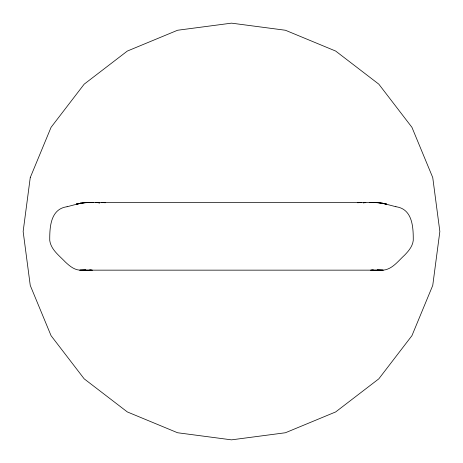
<?xml version="1.0" encoding="UTF-8"?>
<svg xmlns="http://www.w3.org/2000/svg" width="463" height="463" viewBox="0 0 463 463"><rect width="100%" height="100%" fill="white"/><g stroke="black" fill="none" stroke-linecap="round" stroke-linejoin="round"><path stroke-width="0.69" d="M67.083 206.724C50.438 208.935 49.628 227.292 49.749 240.476C51.023 249.76 59.316 255.622 65.289 261.96C69.357 265.785 73.976 269.767 79.81 270.155L383.214 270.155C392.427 269.258 398.232 260.901 404.575 255.177C408.563 251.073 412.568 246.385 413.251 240.476C413.378 227.292 412.556 208.894 395.888 206.724M67.112 206.724L81.048 203.072L87.982 202.568M373.253 269.75L370.701 270.218L383.04 270.155M85.724 269.732L79.885 270.155M85.927 202.534L377.073 202.534M363.247 202.863L365.863 202.539M85.134 202.667L76.459 204.131L85.412 202.476L88.647 202.568M97.323 202.707L98.029 202.632M373.259 202.684L374.654 202.539L372.813 202.655M363.351 202.777L365.238 202.597M358.837 202.649L357.691 202.73L358.958 202.649M360.226 202.568L361.487 202.481L360.104 202.568M373.022 202.649L375.759 202.476L372.871 202.568M369.717 202.58L371.095 202.499L369.844 202.557M370.012 202.557L372.055 202.476L369.433 202.568M375.018 202.568L381.952 203.072L395.917 206.724M374.347 202.568L377.588 202.476L386.553 204.131L377.866 202.667M79.96 270.155L92.293 270.218L89.747 269.75M383.115 270.155L377.276 269.732M90.129 202.568L87.241 202.476L89.978 202.649M93.567 202.568L90.945 202.476L92.988 202.557M93.156 202.557L91.906 202.499L93.283 202.58M102.896 202.568L101.513 202.481L102.774 202.568M90.187 202.655L88.346 202.539L89.741 202.684M104.042 202.649L105.309 202.73L104.158 202.649M99.649 202.777L95.563 202.476L99.649 202.777L97.762 202.597M364.971 202.632L365.677 202.707M97.137 202.539L99.753 202.863M381.9 203.083L386.541 204.131M30.251 177.578L23.15 231.5L30.251 285.428L51.063 335.675L84.173 378.827L127.325 411.937L177.578 432.749L231.5 439.85L285.422 432.749L335.675 411.937L378.827 378.827L411.937 335.675L432.749 285.422L439.85 231.5L432.749 177.578L411.937 127.325L378.827 84.173L335.675 51.063L285.422 30.251L231.5 23.15L177.578 30.251L127.325 51.063L84.173 84.173L51.063 127.325L30.251 177.578M81.077 203.083L76.459 204.131L81.1 203.083"/></g></svg>
